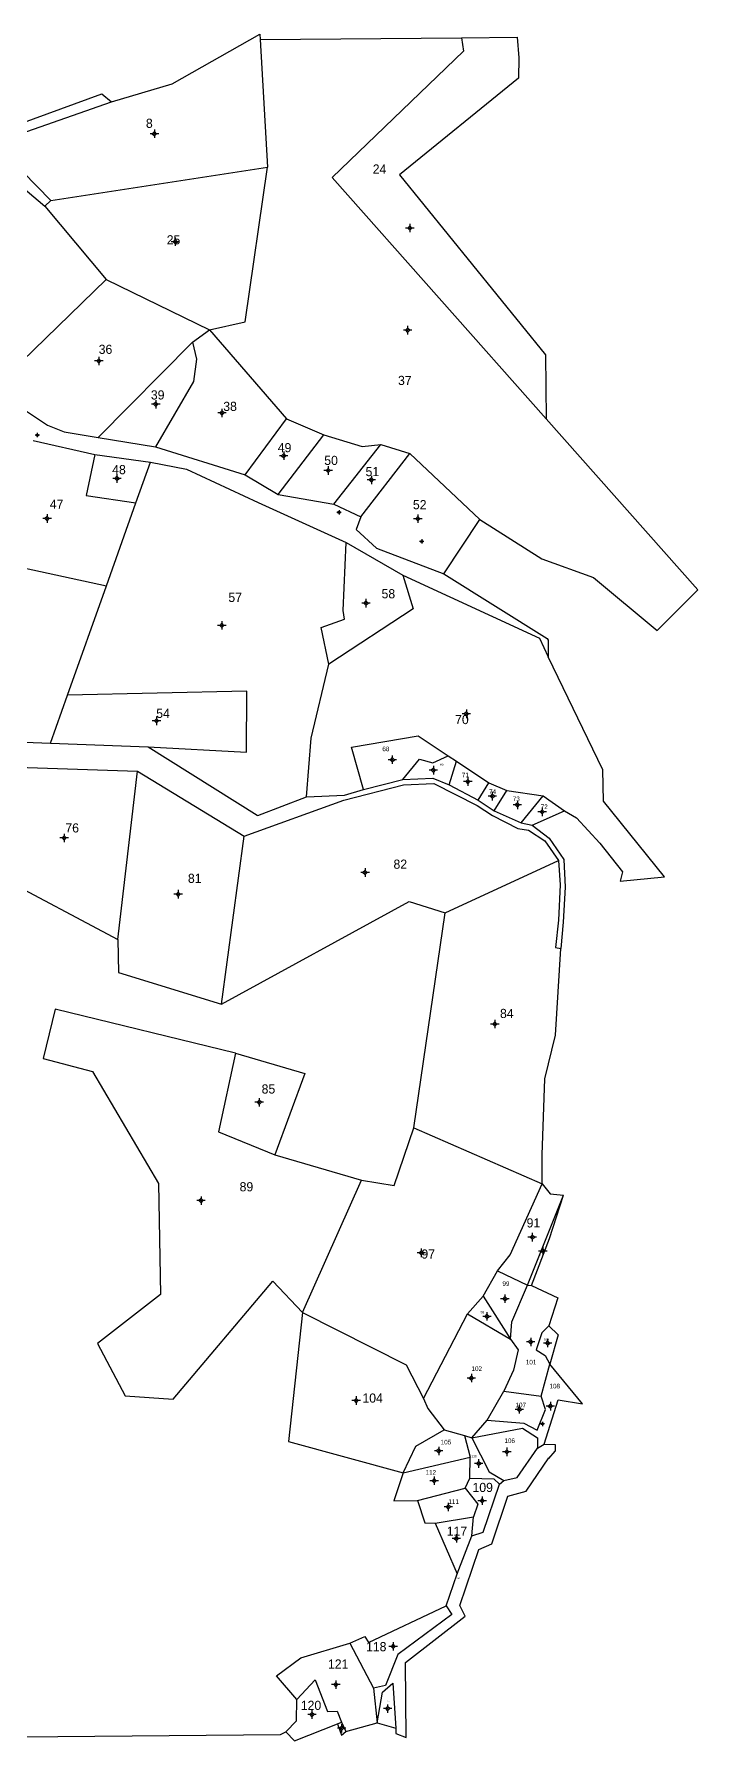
# Model space of a CAD drawing. Extents: x 552052 to 552609, y 1838481 to 1839024.
# Drawn here: x 552413 to 552609, y 1838506 to 1839009 of the extents above; entities that cross this region are included whole.
import ezdxf

# ---------------------------------------------------------------- set-up
doc = ezdxf.new("R2010")
doc.units = 0
for name, color, linetype in [('Level 10', 7, 'Continuous'), ('Level 11', 7, 'Continuous'), ('Level 15', 7, 'Continuous'), ('Level 16', 7, 'Continuous')]:
    doc.layers.add(name, color=color, linetype=linetype)

msp = doc.modelspace()

# ---------------------------------------------------------------- linework, layer by layer
at = {"layer": 'Level 10'}
for p, q in [((552480.1, 1839007.44), (552539.43, 1839007.96)), ((552480.1, 1839007.44), (552482.23, 1838969.83)), ((552404.91, 1838968.19), (552416.62, 1838958.26)), ((552418.38, 1838959.93), (552482.23, 1838969.83)), ((552416.62, 1838958.26), (552418.38, 1838959.93)), ((552416.62, 1838958.26), (552434.68, 1838936.67)), ((552401.34, 1838904.37), (552434.68, 1838936.67)), ((552434.68, 1838936.67), (552465.11, 1838921.87)), ((552432.33, 1838890.1), (552460.17, 1838918.23)), ((552460.17, 1838918.23), (552465.11, 1838921.87)), ((552465.11, 1838921.87), (552487.84, 1838895.54)), ((552475.66, 1838879.08), (552487.84, 1838895.54)), ((552487.84, 1838895.54), (552498.85, 1838890.88)), ((552413.1, 1838889.24), (552431.34, 1838885.05)), ((552432.33, 1838890.1), (552449.24, 1838887.37)), ((552449.24, 1838887.37), (552475.66, 1838879.08)), ((552485.43, 1838873.27), (552498.85, 1838890.88)), ((552501.78, 1838870.42), (552515.65, 1838887.98)), ((552515.65, 1838887.98), (552524.23, 1838885.32)), ((552431.34, 1838885.05), (552447.75, 1838882.76)), ((552443.45, 1838870.82), (552447.75, 1838882.76)), ((552509.77, 1838866.72), (552524.23, 1838885.32)), ((552524.23, 1838885.32), (552544.84, 1838865.87)), ((552475.66, 1838879.08), (552485.43, 1838873.27)), ((552485.43, 1838873.27), (552501.78, 1838870.42)), ((552434.73, 1838846.31), (552443.45, 1838870.82)), ((552501.78, 1838870.42), (552509.77, 1838866.72)), ((552534.25, 1838849.92), (552544.84, 1838865.87)), ((552385.82, 1838856.97), (552434.73, 1838846.31)), ((552505.48, 1838859.11), (552522.14, 1838849.45)), ((552423.25, 1838814.06), (552434.73, 1838846.31)), ((552418.23, 1838799.93), (552423.25, 1838814.06)), ((552418.23, 1838799.93), (552447.03, 1838798.85)), ((552402.46, 1838793.07), (552443.94, 1838791.73)), ((552438.1, 1838742.09), (552443.94, 1838791.73)), ((552443.94, 1838791.73), (552475.36, 1838772.57)), ((552535.49, 1838796.22), (552537.95, 1838794.67)), ((552535.82, 1838787.67), (552537.95, 1838794.67)), ((552537.95, 1838794.67), (552547.51, 1838788.29)), ((552510.52, 1838786.24), (552522.14, 1838789.22)), ((552535.82, 1838787.67), (552544.4, 1838783.16)), ((552544.4, 1838783.16), (552547.51, 1838788.29)), ((552547.51, 1838788.29), (552552.84, 1838786)), ((552544.4, 1838783.16), (552549.14, 1838779.96)), ((552549.14, 1838779.96), (552552.84, 1838786)), ((552552.84, 1838786), (552563.54, 1838784.41)), ((552557.04, 1838776.49), (552563.54, 1838784.41)), ((552563.54, 1838784.41), (552569.86, 1838780.03)), ((552549.14, 1838779.96), (552557.04, 1838776.49)), ((552557.04, 1838776.49), (552560.34, 1838775.8)), ((552560.34, 1838775.8), (552569.86, 1838780.03)), ((552468.71, 1838723.03), (552475.36, 1838772.57)), ((552397.95, 1838763.41), (552438.1, 1838742.09)), ((552534.68, 1838749.95), (552568.09, 1838765.36)), ((552525.41, 1838686.5), (552534.68, 1838749.95)), ((552525.41, 1838686.5), (552563.25, 1838670)), ((552484.43, 1838678.59), (552509.98, 1838671.08)), ((552492.58, 1838632.08), (552509.98, 1838671.08)), ((552558.97, 1838640.17), (552569.56, 1838666.71)), ((552545.82, 1838636.84), (552550.06, 1838644.4)), ((552550.06, 1838644.4), (552558.97, 1838640.17)), ((552541.19, 1838631.72), (552545.82, 1838636.84)), ((552545.82, 1838636.84), (552553.88, 1838624.19)), ((552558.97, 1838640.17), (552560.1, 1838640.08)), ((552528.22, 1838606.73), (552541.19, 1838631.72)), ((552541.19, 1838631.72), (552553.88, 1838624.19)), ((552562.98, 1838607.4), (552565.51, 1838616.87)), ((552547.05, 1838600.28), (552551.96, 1838608.86)), ((552551.96, 1838608.86), (552562.98, 1838607.4)), ((552542.52, 1838595.11), (552547.05, 1838600.28)), ((552534.37, 1838597.52), (552540.37, 1838595.77)), ((552540.37, 1838595.77), (552542.52, 1838595.11)), ((552540.37, 1838595.77), (552542.05, 1838589.46)), ((552561.83, 1838592.07), (552563.88, 1838593.24)), ((552522.27, 1838584.82), (552542.05, 1838589.46)), ((552541.92, 1838583.25), (552542.05, 1838589.46)), ((552526.52, 1838576.61), (552540.55, 1838580.3)), ((552540.55, 1838580.3), (552541.92, 1838583.25)), ((552550.7, 1838581.45), (552551.9, 1838582.55)), ((552531.7, 1838569.94), (552543.01, 1838571.83)), ((552531.7, 1838569.94), (552538.15, 1838554.99)), ((552542.47, 1838566.26), (552543.01, 1838571.83)), ((552538.15, 1838554.99), (552542.47, 1838566.26)), ((552534.9, 1838545.53), (552538.15, 1838554.99)), ((552506.5, 1838534.56), (552513.55, 1838521.33)), ((552513.55, 1838521.33), (552514.6, 1838511.04)), ((552502.89, 1838510.81), (552504.11, 1838511.3)), ((552504.11, 1838511.3), (552505.35, 1838508.55)), ((552505.35, 1838508.55), (552514.6, 1838511.04)), ((552514.6, 1838511.04), (552520.14, 1838509.46))]:
    msp.add_line(p, q, dxfattribs=at)
for points in [[(552436.25, 1838989.09), (552454.14, 1838994.4), (552480.01, 1839009.02), (552480.1, 1839007.44)], [(552539.43, 1839007.96), (552540.07, 1839004.02), (552501.35, 1838966.7), (552564.45, 1838895.57)], [(552539.43, 1839007.96), (552555.84, 1839008.11), (552556.39, 1839002.03), (552556.26, 1838996.06), (552521.15, 1838967.55), (552564.28, 1838914.44), (552564.45, 1838895.57)], [(552401.03, 1838979.64), (552433.35, 1838991.4), (552436.25, 1838989.09)], [(552418.38, 1838959.93), (552401.66, 1838976.96), (552436.25, 1838989.09)], [(552465.11, 1838921.87), (552475.62, 1838924.15), (552482.23, 1838969.83)], [(552460.17, 1838918.23), (552461.32, 1838913.14), (552460.44, 1838906.55), (552449.24, 1838887.37)], [(552401.34, 1838904.37), (552417.38, 1838893.68), (552422.3, 1838891.76), (552432.33, 1838890.1)], [(552544.84, 1838865.87), (552563.15, 1838854.26), (552578.43, 1838848.78), (552597.12, 1838833.17), (552609.17, 1838845.15), (552564.45, 1838895.57)], [(552498.85, 1838890.88), (552510.12, 1838887.41), (552515.65, 1838887.98)], [(552431.34, 1838885.05), (552428.73, 1838872.97), (552443.45, 1838870.82)], [(552447.75, 1838882.76), (552458.35, 1838880.71), (552479.49, 1838870.9), (552505.48, 1838859.11)], [(552509.77, 1838866.72), (552508.44, 1838862.95), (552514.4, 1838857.49), (552534.25, 1838849.92)], [(552500.36, 1838823.28), (552498.08, 1838834.08), (552504.94, 1838836.55), (552504.58, 1838839.11), (552505.48, 1838859.11)], [(552522.14, 1838849.45), (552525.25, 1838839.53), (552500.36, 1838823.28)], [(552522.14, 1838849.45), (552562.42, 1838830.87), (552565.06, 1838825.4)], [(552534.25, 1838849.92), (552564.76, 1838830.86), (552565.02, 1838830.34), (552565.06, 1838825.4)], [(552493.78, 1838784.14), (552495.12, 1838801.41), (552500.36, 1838823.28)], [(552569.86, 1838780.03), (552573.38, 1838777.98), (552580.3, 1838770.43), (552586.92, 1838761.99), (552586.27, 1838759.28), (552599.34, 1838760.56), (552581.31, 1838782.87), (552581.13, 1838792.09), (552565.06, 1838825.4)], [(552447.03, 1838798.85), (552476.02, 1838797.28), (552476.16, 1838815.27), (552423.25, 1838814.06)], [(552510.52, 1838786.24), (552506.98, 1838798.75), (552526.7, 1838802.14), (552535.49, 1838796.22)], [(552324.56, 1838781.57), (552381.9, 1838798.29), (552402.79, 1838800.52), (552418.23, 1838799.93)], [(552447.03, 1838798.85), (552479.2, 1838778.75), (552479.42, 1838778.61), (552493.78, 1838784.14)], [(552522.14, 1838789.22), (552527.11, 1838795.24), (552531.01, 1838794.18), (552535.49, 1838796.22)], [(552475.36, 1838772.57), (552504.76, 1838783.16), (552522.31, 1838787.62), (552531.27, 1838788.04), (552544.04, 1838781.53), (552548.61, 1838778.58), (552556.12, 1838774.82), (552559.26, 1838774.31), (552564.05, 1838771.19), (552568.09, 1838765.36)], [(552493.78, 1838784.14), (552504.96, 1838784.6), (552510.52, 1838786.24)], [(552522.14, 1838789.22), (552531.03, 1838789.58), (552535.82, 1838787.67)], [(552560.34, 1838775.8), (552565.36, 1838771.9), (552569.6, 1838765.62), (552570.01, 1838757.47), (552569.41, 1838747.15), (552568.78, 1838739.42)], [(552568.09, 1838765.36), (552568.59, 1838758.18), (552568.02, 1838747.74), (552567.2, 1838739.66), (552568.78, 1838739.42)], [(552468.71, 1838723.03), (552523.98, 1838753.23), (552534.68, 1838749.95)], [(552438.1, 1838742.09), (552438.33, 1838732.33), (552468.71, 1838723.03)], [(552563.25, 1838670), (552563.22, 1838678.61), (552564, 1838701.01), (552567.15, 1838713.82), (552568.78, 1838739.42)], [(552472.83, 1838708.58), (552419.59, 1838721.52), (552416.1, 1838706.94), (552430.61, 1838703.16), (552450.06, 1838670.07), (552450.73, 1838637.33), (552432.13, 1838622.94), (552440.29, 1838607.49), (552454.46, 1838606.54), (552483.83, 1838641.35), (552492.58, 1838632.08)], [(552472.83, 1838708.58), (552467.8, 1838685.34), (552484.43, 1838678.59)], [(552472.83, 1838708.58), (552493.27, 1838702.53), (552484.43, 1838678.59)], [(552509.98, 1838671.08), (552519.57, 1838669.55), (552525.41, 1838686.5)], [(552550.06, 1838644.4), (552553.79, 1838649.1), (552563.25, 1838670)], [(552560.1, 1838640.08), (552565.41, 1838653.86), (552569.56, 1838666.71)], [(552563.25, 1838670), (552565.59, 1838667.06), (552569.56, 1838666.71)], [(552553.88, 1838624.19), (552554.31, 1838629.29), (552558.97, 1838640.17)], [(552560.1, 1838640.08), (552567.83, 1838636.43), (552565.19, 1838628.15)], [(552492.58, 1838632.08), (552488.46, 1838594.01), (552522.27, 1838584.82)], [(552492.58, 1838632.08), (552523.18, 1838616.6), (552528.22, 1838606.73)], [(552565.19, 1838628.15), (552563.12, 1838626.11), (552561.48, 1838621.04), (552564.15, 1838619.39), (552565.51, 1838616.87)], [(552565.19, 1838628.15), (552568.01, 1838625.49), (552565.51, 1838616.87)], [(552553.88, 1838624.19), (552556.15, 1838621.06), (552554.82, 1838615.08), (552551.96, 1838608.86)], [(552563.88, 1838593.24), (552567.98, 1838606.33), (552575.11, 1838605.13), (552565.51, 1838616.87)], [(552528.22, 1838606.73), (552529.54, 1838603.8), (552534.37, 1838597.52)], [(552547.05, 1838600.28), (552557.82, 1838599.48), (552561.82, 1838597.34), (552564.25, 1838603.42), (552562.98, 1838607.4)], [(552522.27, 1838584.82), (552526, 1838592.65), (552534.37, 1838597.52)], [(552542.52, 1838595.11), (552557.44, 1838598), (552561.92, 1838595.15), (552561.83, 1838592.07)], [(552542.52, 1838595.11), (552547.64, 1838585.1), (552551.9, 1838582.55)], [(552551.9, 1838582.55), (552555.83, 1838583.4), (552561.83, 1838592.07)], [(552563.88, 1838593.24), (552567.09, 1838593.11), (552567.11, 1838591.15)], [(552522.27, 1838584.82), (552519.55, 1838576.56), (552526.52, 1838576.61)], [(552540.55, 1838580.3), (552544.23, 1838575.57), (552543.01, 1838571.83)], [(552541.92, 1838583.25), (552549.04, 1838583.01), (552550.7, 1838581.45)], [(552542.47, 1838566.26), (552545.81, 1838567.31), (552550.7, 1838581.45)], [(552526.52, 1838576.61), (552528.66, 1838570.05), (552531.7, 1838569.94)], [(552244.78, 1838549.36), (552277.94, 1838505.8), (552486.06, 1838507.61), (552487.64, 1838508.4)], [(552506.5, 1838534.56), (552510.99, 1838536.56), (552511.99, 1838534.79), (552534.9, 1838545.53)], [(552534.9, 1838545.53), (552536.58, 1838543.05), (552520.69, 1838531.27), (552517.06, 1838522.12), (552513.55, 1838521.33)], [(552490.9, 1838517.95), (552484.88, 1838524.89), (552492.11, 1838530.25), (552506.5, 1838534.56)], [(552490.9, 1838517.95), (552496.28, 1838523.75), (552499.92, 1838514.4), (552502.77, 1838514.53), (552504.11, 1838511.3)], [(552514.6, 1838511.04), (552516.21, 1838520.13), (552519.19, 1838522.74), (552520.14, 1838509.46)], [(552487.64, 1838508.4), (552490.82, 1838511.62), (552490.9, 1838517.95)], [(552487.64, 1838508.4), (552490.21, 1838505.76), (552502.89, 1838510.81)], [(552502.89, 1838510.81), (552504.08, 1838507.45), (552505.35, 1838508.55)], [(552520.14, 1838509.46), (552520.13, 1838507.91), (552523.1, 1838506.78)]]:
    msp.add_lwpolyline(points, dxfattribs=at)
at = {"layer": 'Level 11'}
for p, q in [((552448.27, 1838979.67), (552447.65, 1838979.67)), ((552448.9, 1838980.29), (552448.27, 1838979.67)), ((552448.27, 1838979.67), (552448.9, 1838979.04)), ((552448.9, 1838980.92), (552448.9, 1838980.29)), ((552449.52, 1838979.67), (552448.9, 1838980.29)), ((552448.9, 1838979.04), (552449.52, 1838979.67)), ((552448.9, 1838979.04), (552448.9, 1838978.42)), ((552450.15, 1838979.67), (552449.52, 1838979.67)), ((552524.22, 1838952.47), (552523.6, 1838951.84)), ((552524.22, 1838953.09), (552524.22, 1838952.47)), ((552524.85, 1838951.84), (552524.22, 1838952.47)), ((552454.43, 1838947.81), (552453.81, 1838947.81)), ((552455.06, 1838948.44), (552454.43, 1838947.81)), ((552454.43, 1838947.81), (552455.06, 1838947.19)), ((552455.06, 1838949.06), (552455.06, 1838948.44)), ((552455.68, 1838947.81), (552455.06, 1838948.44)), ((552455.06, 1838947.19), (552455.68, 1838947.81)), ((552456.31, 1838947.81), (552455.68, 1838947.81)), ((552523.6, 1838951.84), (552522.97, 1838951.84)), ((552523.6, 1838951.84), (552524.22, 1838951.22)), ((552524.22, 1838951.22), (552524.85, 1838951.84)), ((552524.22, 1838951.22), (552524.22, 1838950.59)), ((552525.47, 1838951.84), (552524.85, 1838951.84)), ((552455.06, 1838947.19), (552455.06, 1838946.56)), ((552523.56, 1838922.34), (552522.94, 1838921.71)), ((552523.56, 1838922.96), (552523.56, 1838922.34)), ((552524.19, 1838921.71), (552523.56, 1838922.34)), ((552522.94, 1838921.71), (552522.31, 1838921.71)), ((552522.94, 1838921.71), (552523.56, 1838921.09)), ((552523.56, 1838921.09), (552524.19, 1838921.71)), ((552523.56, 1838921.09), (552523.56, 1838920.46)), ((552524.81, 1838921.71), (552524.19, 1838921.71)), ((552431.87, 1838912.65), (552431.24, 1838912.65)), ((552432.49, 1838913.27), (552431.87, 1838912.65)), ((552431.87, 1838912.65), (552432.49, 1838912.02)), ((552432.49, 1838913.9), (552432.49, 1838913.27)), ((552433.12, 1838912.65), (552432.49, 1838913.27)), ((552432.49, 1838912.02), (552433.12, 1838912.65)), ((552433.74, 1838912.65), (552433.12, 1838912.65)), ((552432.49, 1838912.02), (552432.49, 1838911.4)), ((552448.67, 1838899.87), (552448.05, 1838899.87)), ((552449.3, 1838900.5), (552448.67, 1838899.87)), ((552448.67, 1838899.87), (552449.3, 1838899.25)), ((552449.3, 1838901.12), (552449.3, 1838900.5)), ((552449.92, 1838899.87), (552449.3, 1838900.5)), ((552449.3, 1838899.25), (552449.92, 1838899.87)), ((552449.3, 1838899.25), (552449.3, 1838898.62)), ((552450.55, 1838899.87), (552449.92, 1838899.87)), ((552468.18, 1838897.33), (552467.55, 1838897.33)), ((552468.8, 1838897.96), (552468.18, 1838897.33)), ((552468.18, 1838897.33), (552468.8, 1838896.71)), ((552468.8, 1838898.58), (552468.8, 1838897.96)), ((552469.43, 1838897.33), (552468.8, 1838897.96)), ((552468.8, 1838896.71), (552469.43, 1838897.33)), ((552470.05, 1838897.33), (552469.43, 1838897.33)), ((552468.8, 1838896.71), (552468.8, 1838896.08)), ((552486.41, 1838884.7), (552485.79, 1838884.7)), ((552487.04, 1838885.32), (552486.41, 1838884.7)), ((552486.41, 1838884.7), (552487.04, 1838884.07)), ((552487.04, 1838885.95), (552487.04, 1838885.32)), ((552487.66, 1838884.7), (552487.04, 1838885.32)), ((552487.04, 1838884.07), (552487.66, 1838884.7)), ((552487.04, 1838884.07), (552487.04, 1838883.45)), ((552488.29, 1838884.7), (552487.66, 1838884.7)), ((552437.23, 1838878.01), (552436.61, 1838878.01)), ((552437.86, 1838878.63), (552437.23, 1838878.01)), ((552437.23, 1838878.01), (552437.86, 1838877.38)), ((552437.86, 1838879.26), (552437.86, 1838878.63)), ((552438.48, 1838878.01), (552437.86, 1838878.63)), ((552437.86, 1838877.38), (552438.48, 1838878.01)), ((552437.86, 1838877.38), (552437.86, 1838876.76)), ((552439.11, 1838878.01), (552438.48, 1838878.01)), ((552499.52, 1838880.35), (552498.9, 1838880.35)), ((552500.15, 1838880.97), (552499.52, 1838880.35)), ((552499.52, 1838880.35), (552500.15, 1838879.72)), ((552500.15, 1838881.6), (552500.15, 1838880.97)), ((552500.77, 1838880.35), (552500.15, 1838880.97)), ((552500.15, 1838879.72), (552500.77, 1838880.35)), ((552500.15, 1838879.72), (552500.15, 1838879.1)), ((552501.4, 1838880.35), (552500.77, 1838880.35)), ((552512.25, 1838877.56), (552511.62, 1838877.56)), ((552512.87, 1838878.19), (552512.25, 1838877.56)), ((552512.25, 1838877.56), (552512.87, 1838876.94)), ((552512.87, 1838878.81), (552512.87, 1838878.19)), ((552513.5, 1838877.56), (552512.87, 1838878.19)), ((552512.87, 1838876.94), (552513.5, 1838877.56)), ((552512.87, 1838876.94), (552512.87, 1838876.31)), ((552514.12, 1838877.56), (552513.5, 1838877.56)), ((552417.25, 1838866.8), (552416.62, 1838866.18)), ((552417.25, 1838867.43), (552417.25, 1838866.8)), ((552417.87, 1838866.18), (552417.25, 1838866.8)), ((552526.59, 1838866.76), (552525.96, 1838866.13)), ((552526.59, 1838867.38), (552526.59, 1838866.76)), ((552527.21, 1838866.13), (552526.59, 1838866.76)), ((552416.62, 1838866.18), (552416, 1838866.18)), ((552416.62, 1838866.18), (552417.25, 1838865.55)), ((552417.25, 1838865.55), (552417.87, 1838866.18)), ((552417.25, 1838865.55), (552417.25, 1838864.93)), ((552418.5, 1838866.18), (552417.87, 1838866.18)), ((552525.96, 1838866.13), (552525.34, 1838866.13)), ((552525.96, 1838866.13), (552526.59, 1838865.51)), ((552526.59, 1838865.51), (552527.21, 1838866.13)), ((552526.59, 1838865.51), (552526.59, 1838864.88)), ((552527.84, 1838866.13), (552527.21, 1838866.13)), ((552511.27, 1838841.88), (552510.64, 1838841.25)), ((552511.27, 1838842.5), (552511.27, 1838841.88)), ((552511.89, 1838841.25), (552511.27, 1838841.88)), ((552510.64, 1838841.25), (552510.02, 1838841.25)), ((552510.64, 1838841.25), (552511.27, 1838840.63)), ((552511.27, 1838840.63), (552511.89, 1838841.25)), ((552511.27, 1838840.63), (552511.27, 1838840)), ((552512.52, 1838841.25), (552511.89, 1838841.25)), ((552468.16, 1838834.68), (552467.53, 1838834.68)), ((552468.78, 1838835.31), (552468.16, 1838834.68)), ((552468.16, 1838834.68), (552468.78, 1838834.06)), ((552468.78, 1838835.93), (552468.78, 1838835.31)), ((552469.41, 1838834.68), (552468.78, 1838835.31)), ((552468.78, 1838834.06), (552469.41, 1838834.68)), ((552468.78, 1838834.06), (552468.78, 1838833.43)), ((552470.03, 1838834.68), (552469.41, 1838834.68)), ((552448.88, 1838806.55), (552448.25, 1838806.55)), ((552449.5, 1838807.17), (552448.88, 1838806.55)), ((552448.88, 1838806.55), (552449.5, 1838805.92)), ((552449.5, 1838807.8), (552449.5, 1838807.17)), ((552450.13, 1838806.55), (552449.5, 1838807.17)), ((552449.5, 1838805.92), (552450.13, 1838806.55)), ((552450.75, 1838806.55), (552450.13, 1838806.55)), ((552540.28, 1838808.58), (552539.65, 1838808.58)), ((552540.9, 1838809.2), (552540.28, 1838808.58)), ((552540.28, 1838808.58), (552540.9, 1838807.95)), ((552540.9, 1838809.83), (552540.9, 1838809.2)), ((552541.53, 1838808.58), (552540.9, 1838809.2)), ((552540.9, 1838807.95), (552541.53, 1838808.58)), ((552540.9, 1838807.95), (552540.9, 1838807.33)), ((552542.15, 1838808.58), (552541.53, 1838808.58)), ((552449.5, 1838805.92), (552449.5, 1838805.3)), ((552519.04, 1838796.32), (552519.04, 1838795.7)), ((552518.41, 1838795.07), (552517.79, 1838795.07)), ((552519.04, 1838795.7), (552518.41, 1838795.07)), ((552518.41, 1838795.07), (552519.04, 1838794.45)), ((552519.66, 1838795.07), (552519.04, 1838795.7)), ((552519.04, 1838794.45), (552519.66, 1838795.07)), ((552519.04, 1838794.45), (552519.04, 1838793.82)), ((552520.29, 1838795.07), (552519.66, 1838795.07)), ((552530.54, 1838791.97), (552529.92, 1838791.97)), ((552531.17, 1838792.59), (552530.54, 1838791.97)), ((552530.54, 1838791.97), (552531.17, 1838791.34)), ((552531.17, 1838793.22), (552531.17, 1838792.59)), ((552531.79, 1838791.97), (552531.17, 1838792.59)), ((552531.17, 1838791.34), (552531.79, 1838791.97)), ((552531.17, 1838791.34), (552531.17, 1838790.72)), ((552532.42, 1838791.97), (552531.79, 1838791.97)), ((552540.7, 1838788.6), (552540.08, 1838788.6)), ((552541.33, 1838789.23), (552540.7, 1838788.6)), ((552540.7, 1838788.6), (552541.33, 1838787.98)), ((552541.33, 1838789.85), (552541.33, 1838789.23)), ((552541.95, 1838788.6), (552541.33, 1838789.23)), ((552541.33, 1838787.98), (552541.95, 1838788.6)), ((552541.33, 1838787.98), (552541.33, 1838787.35)), ((552542.58, 1838788.6), (552541.95, 1838788.6)), ((552547.92, 1838784.32), (552547.29, 1838784.32)), ((552548.54, 1838784.94), (552547.92, 1838784.32)), ((552547.92, 1838784.32), (552548.54, 1838783.69)), ((552548.54, 1838785.57), (552548.54, 1838784.94)), ((552549.17, 1838784.32), (552548.54, 1838784.94)), ((552548.54, 1838783.69), (552549.17, 1838784.32)), ((552548.54, 1838783.69), (552548.54, 1838783.07)), ((552549.79, 1838784.32), (552549.17, 1838784.32)), ((552555.31, 1838781.72), (552554.69, 1838781.72)), ((552555.94, 1838782.35), (552555.31, 1838781.72)), ((552555.31, 1838781.72), (552555.94, 1838781.1)), ((552555.94, 1838782.97), (552555.94, 1838782.35)), ((552556.56, 1838781.72), (552555.94, 1838782.35)), ((552555.94, 1838781.1), (552556.56, 1838781.72)), ((552557.19, 1838781.72), (552556.56, 1838781.72)), ((552555.94, 1838781.1), (552555.94, 1838780.47)), ((552562.63, 1838779.72), (552562.01, 1838779.72)), ((552563.26, 1838780.34), (552562.63, 1838779.72)), ((552562.63, 1838779.72), (552563.26, 1838779.09)), ((552563.26, 1838780.97), (552563.26, 1838780.34)), ((552563.88, 1838779.72), (552563.26, 1838780.34)), ((552563.26, 1838779.09), (552563.88, 1838779.72)), ((552563.26, 1838779.09), (552563.26, 1838778.47)), ((552564.51, 1838779.72), (552563.88, 1838779.72)), ((552421.66, 1838772.01), (552421.03, 1838772.01)), ((552422.28, 1838772.63), (552421.66, 1838772.01)), ((552421.66, 1838772.01), (552422.28, 1838771.38)), ((552422.28, 1838773.26), (552422.28, 1838772.63)), ((552422.91, 1838772.01), (552422.28, 1838772.63)), ((552422.28, 1838771.38), (552422.91, 1838772.01)), ((552422.28, 1838771.38), (552422.28, 1838770.76)), ((552423.53, 1838772.01), (552422.91, 1838772.01)), ((552510.41, 1838761.82), (552509.78, 1838761.82)), ((552511.03, 1838762.45), (552510.41, 1838761.82)), ((552510.41, 1838761.82), (552511.03, 1838761.2)), ((552511.03, 1838763.07), (552511.03, 1838762.45)), ((552511.66, 1838761.82), (552511.03, 1838762.45)), ((552511.03, 1838761.2), (552511.66, 1838761.82)), ((552511.03, 1838761.2), (552511.03, 1838760.57)), ((552512.28, 1838761.82), (552511.66, 1838761.82)), ((552455.89, 1838756.03), (552455.27, 1838755.41)), ((552455.89, 1838756.66), (552455.89, 1838756.03)), ((552456.52, 1838755.41), (552455.89, 1838756.03)), ((552455.27, 1838755.41), (552454.64, 1838755.41)), ((552455.27, 1838755.41), (552455.89, 1838754.78)), ((552455.89, 1838754.78), (552456.52, 1838755.41)), ((552455.89, 1838754.78), (552455.89, 1838754.16)), ((552457.14, 1838755.41), (552456.52, 1838755.41)), ((552548.66, 1838717.12), (552548.03, 1838717.12)), ((552549.28, 1838717.74), (552548.66, 1838717.12)), ((552548.66, 1838717.12), (552549.28, 1838716.49)), ((552549.28, 1838718.37), (552549.28, 1838717.74)), ((552549.91, 1838717.12), (552549.28, 1838717.74)), ((552549.28, 1838716.49), (552549.91, 1838717.12)), ((552549.28, 1838716.49), (552549.28, 1838715.87)), ((552550.53, 1838717.12), (552549.91, 1838717.12)), ((552479.18, 1838694.07), (552478.55, 1838694.07)), ((552479.8, 1838694.69), (552479.18, 1838694.07)), ((552479.18, 1838694.07), (552479.8, 1838693.44)), ((552479.8, 1838695.32), (552479.8, 1838694.69)), ((552480.43, 1838694.07), (552479.8, 1838694.69)), ((552479.8, 1838693.44), (552480.43, 1838694.07)), ((552479.8, 1838693.44), (552479.8, 1838692.82)), ((552481.05, 1838694.07), (552480.43, 1838694.07)), ((552462.66, 1838665.67), (552462.04, 1838665.05)), ((552462.66, 1838666.3), (552462.66, 1838665.67)), ((552463.29, 1838665.05), (552462.66, 1838665.67)), ((552462.04, 1838665.05), (552461.41, 1838665.05)), ((552462.04, 1838665.05), (552462.66, 1838664.42)), ((552462.66, 1838664.42), (552463.29, 1838665.05)), ((552462.66, 1838664.42), (552462.66, 1838663.8)), ((552463.91, 1838665.05), (552463.29, 1838665.05)), ((552560.32, 1838655.55), (552560.32, 1838654.92)), ((552527.61, 1838650.91), (552527.61, 1838650.28)), ((552559.69, 1838654.3), (552559.07, 1838654.3)), ((552560.32, 1838654.92), (552559.69, 1838654.3)), ((552559.69, 1838654.3), (552560.32, 1838653.67)), ((552560.94, 1838654.3), (552560.32, 1838654.92)), ((552560.32, 1838653.67), (552560.94, 1838654.3)), ((552560.32, 1838653.67), (552560.32, 1838653.05)), ((552561.57, 1838654.3), (552560.94, 1838654.3)), ((552563.44, 1838650.81), (552562.82, 1838650.19)), ((552563.44, 1838651.44), (552563.44, 1838650.81)), ((552564.07, 1838650.19), (552563.44, 1838650.81)), ((552526.98, 1838649.66), (552526.36, 1838649.66)), ((552527.61, 1838650.28), (552526.98, 1838649.66)), ((552526.98, 1838649.66), (552527.61, 1838649.03)), ((552528.23, 1838649.66), (552527.61, 1838650.28)), ((552527.61, 1838649.03), (552528.23, 1838649.66)), ((552527.61, 1838649.03), (552527.61, 1838648.41)), ((552528.86, 1838649.66), (552528.23, 1838649.66)), ((552562.82, 1838650.19), (552562.19, 1838650.19)), ((552562.82, 1838650.19), (552563.44, 1838649.56)), ((552563.44, 1838649.56), (552564.07, 1838650.19)), ((552563.44, 1838649.56), (552563.44, 1838648.94)), ((552564.69, 1838650.19), (552564.07, 1838650.19)), ((552551.64, 1838636.13), (552551.01, 1838636.13)), ((552552.26, 1838636.76), (552551.64, 1838636.13)), ((552551.64, 1838636.13), (552552.26, 1838635.51)), ((552552.26, 1838637.38), (552552.26, 1838636.76)), ((552552.89, 1838636.13), (552552.26, 1838636.76)), ((552552.26, 1838635.51), (552552.89, 1838636.13)), ((552552.26, 1838635.51), (552552.26, 1838634.88)), ((552553.51, 1838636.13), (552552.89, 1838636.13)), ((552546.34, 1838630.92), (552545.71, 1838630.92)), ((552546.96, 1838631.54), (552546.34, 1838630.92)), ((552546.34, 1838630.92), (552546.96, 1838630.29)), ((552546.96, 1838632.17), (552546.96, 1838631.54)), ((552547.59, 1838630.92), (552546.96, 1838631.54)), ((552546.96, 1838630.29), (552547.59, 1838630.92)), ((552546.96, 1838630.29), (552546.96, 1838629.67)), ((552548.21, 1838630.92), (552547.59, 1838630.92)), ((552559.24, 1838623.4), (552558.62, 1838623.4)), ((552559.87, 1838624.02), (552559.24, 1838623.4)), ((552559.24, 1838623.4), (552559.87, 1838622.77)), ((552559.87, 1838624.65), (552559.87, 1838624.02)), ((552560.49, 1838623.4), (552559.87, 1838624.02)), ((552559.87, 1838622.77), (552560.49, 1838623.4)), ((552559.87, 1838622.77), (552559.87, 1838622.15)), ((552561.12, 1838623.4), (552560.49, 1838623.4)), ((552564.25, 1838623.06), (552563.62, 1838623.06)), ((552564.87, 1838623.69), (552564.25, 1838623.06)), ((552564.25, 1838623.06), (552564.87, 1838622.44)), ((552564.87, 1838624.31), (552564.87, 1838623.69)), ((552565.5, 1838623.06), (552564.87, 1838623.69)), ((552564.87, 1838622.44), (552565.5, 1838623.06)), ((552564.87, 1838622.44), (552564.87, 1838621.81)), ((552566.12, 1838623.06), (552565.5, 1838623.06)), ((552541.74, 1838612.74), (552541.11, 1838612.74)), ((552542.36, 1838613.37), (552541.74, 1838612.74)), ((552541.74, 1838612.74), (552542.36, 1838612.12)), ((552542.36, 1838613.99), (552542.36, 1838613.37)), ((552542.99, 1838612.74), (552542.36, 1838613.37)), ((552542.36, 1838612.12), (552542.99, 1838612.74)), ((552542.36, 1838612.12), (552542.36, 1838611.49)), ((552543.61, 1838612.74), (552542.99, 1838612.74)), ((552507.78, 1838606.11), (552507.16, 1838606.11)), ((552508.41, 1838606.73), (552507.78, 1838606.11)), ((552507.78, 1838606.11), (552508.41, 1838605.48)), ((552508.41, 1838607.36), (552508.41, 1838606.73)), ((552509.03, 1838606.11), (552508.41, 1838606.73)), ((552508.41, 1838605.48), (552509.03, 1838606.11)), ((552508.41, 1838605.48), (552508.41, 1838604.86)), ((552509.66, 1838606.11), (552509.03, 1838606.11)), ((552565.66, 1838605.1), (552565.03, 1838604.47)), ((552565.66, 1838605.72), (552565.66, 1838605.1)), ((552566.28, 1838604.47), (552565.66, 1838605.1)), ((552555.86, 1838603.51), (552555.24, 1838603.51)), ((552556.49, 1838604.13), (552555.86, 1838603.51)), ((552555.86, 1838603.51), (552556.49, 1838602.88)), ((552556.49, 1838604.76), (552556.49, 1838604.13)), ((552557.11, 1838603.51), (552556.49, 1838604.13)), ((552556.49, 1838602.88), (552557.11, 1838603.51)), ((552556.49, 1838602.88), (552556.49, 1838602.26)), ((552557.74, 1838603.51), (552557.11, 1838603.51)), ((552565.03, 1838604.47), (552564.41, 1838604.47)), ((552565.03, 1838604.47), (552565.66, 1838603.85)), ((552565.66, 1838603.85), (552566.28, 1838604.47)), ((552565.66, 1838603.85), (552565.66, 1838603.22)), ((552566.91, 1838604.47), (552566.28, 1838604.47)), ((552532.12, 1838591.24), (552531.49, 1838591.24)), ((552532.74, 1838591.87), (552532.12, 1838591.24)), ((552532.12, 1838591.24), (552532.74, 1838590.62)), ((552532.74, 1838592.49), (552532.74, 1838591.87)), ((552533.37, 1838591.24), (552532.74, 1838591.87)), ((552532.74, 1838590.62), (552533.37, 1838591.24)), ((552532.74, 1838590.62), (552532.74, 1838589.99)), ((552533.99, 1838591.24), (552533.37, 1838591.24)), ((552552.21, 1838590.97), (552551.59, 1838590.97)), ((552552.84, 1838591.6), (552552.21, 1838590.97)), ((552552.21, 1838590.97), (552552.84, 1838590.35)), ((552552.84, 1838592.22), (552552.84, 1838591.6)), ((552553.46, 1838590.97), (552552.84, 1838591.6)), ((552552.84, 1838590.35), (552553.46, 1838590.97)), ((552552.84, 1838590.35), (552552.84, 1838589.72)), ((552554.09, 1838590.97), (552553.46, 1838590.97)), ((552543.89, 1838587.55), (552543.27, 1838587.55)), ((552544.52, 1838588.17), (552543.89, 1838587.55)), ((552543.89, 1838587.55), (552544.52, 1838586.92)), ((552544.52, 1838588.8), (552544.52, 1838588.17)), ((552545.14, 1838587.55), (552544.52, 1838588.17)), ((552544.52, 1838586.92), (552545.14, 1838587.55)), ((552544.52, 1838586.92), (552544.52, 1838586.3)), ((552545.77, 1838587.55), (552545.14, 1838587.55)), ((552530.76, 1838582.48), (552530.14, 1838582.48)), ((552531.39, 1838583.1), (552530.76, 1838582.48)), ((552530.76, 1838582.48), (552531.39, 1838581.85)), ((552531.39, 1838583.73), (552531.39, 1838583.1)), ((552532.01, 1838582.48), (552531.39, 1838583.1)), ((552531.39, 1838581.85), (552532.01, 1838582.48)), ((552531.39, 1838581.85), (552531.39, 1838581.23)), ((552532.64, 1838582.48), (552532.01, 1838582.48)), ((552535.55, 1838575.36), (552534.93, 1838574.74)), ((552535.55, 1838575.99), (552535.55, 1838575.36)), ((552536.18, 1838574.74), (552535.55, 1838575.36)), ((552544.92, 1838576.58), (552544.29, 1838576.58)), ((552545.54, 1838577.21), (552544.92, 1838576.58)), ((552544.92, 1838576.58), (552545.54, 1838575.96)), ((552545.54, 1838577.83), (552545.54, 1838577.21)), ((552546.17, 1838576.58), (552545.54, 1838577.21)), ((552545.54, 1838575.96), (552546.17, 1838576.58)), ((552545.54, 1838575.96), (552545.54, 1838575.33)), ((552546.79, 1838576.58), (552546.17, 1838576.58)), ((552534.93, 1838574.74), (552534.3, 1838574.74)), ((552534.93, 1838574.74), (552535.55, 1838574.11)), ((552535.55, 1838574.11), (552536.18, 1838574.74)), ((552535.55, 1838574.11), (552535.55, 1838573.49)), ((552536.8, 1838574.74), (552536.18, 1838574.74)), ((552537.32, 1838565.48), (552536.69, 1838565.48)), ((552537.94, 1838566.1), (552537.32, 1838565.48)), ((552537.32, 1838565.48), (552537.94, 1838564.85)), ((552537.94, 1838566.73), (552537.94, 1838566.1)), ((552538.57, 1838565.48), (552537.94, 1838566.1)), ((552537.94, 1838564.85), (552538.57, 1838565.48)), ((552537.94, 1838564.85), (552537.94, 1838564.23)), ((552539.19, 1838565.48), (552538.57, 1838565.48)), ((552519.31, 1838534.88), (552519.31, 1838534.26)), ((552518.69, 1838533.63), (552518.06, 1838533.63)), ((552519.31, 1838534.26), (552518.69, 1838533.63)), ((552518.69, 1838533.63), (552519.31, 1838533.01)), ((552519.94, 1838533.63), (552519.31, 1838534.26)), ((552519.31, 1838533.01), (552519.94, 1838533.63)), ((552519.31, 1838533.01), (552519.31, 1838532.38)), ((552520.56, 1838533.63), (552519.94, 1838533.63)), ((552501.77, 1838522.34), (552501.14, 1838522.34)), ((552502.39, 1838522.96), (552501.77, 1838522.34)), ((552501.77, 1838522.34), (552502.39, 1838521.71)), ((552502.39, 1838523.59), (552502.39, 1838522.96)), ((552503.02, 1838522.34), (552502.39, 1838522.96)), ((552502.39, 1838521.71), (552503.02, 1838522.34)), ((552502.39, 1838521.71), (552502.39, 1838521.09)), ((552503.64, 1838522.34), (552503.02, 1838522.34)), ((552495.36, 1838514.77), (552495.36, 1838514.14)), ((552517.04, 1838515.27), (552516.41, 1838515.27)), ((552517.66, 1838515.9), (552517.04, 1838515.27)), ((552517.04, 1838515.27), (552517.66, 1838514.65)), ((552517.66, 1838516.52), (552517.66, 1838515.9)), ((552518.29, 1838515.27), (552517.66, 1838515.9)), ((552517.66, 1838514.65), (552518.29, 1838515.27)), ((552517.66, 1838514.65), (552517.66, 1838514.02)), ((552518.91, 1838515.27), (552518.29, 1838515.27)), ((552494.73, 1838513.52), (552494.11, 1838513.52)), ((552495.36, 1838514.14), (552494.73, 1838513.52)), ((552494.73, 1838513.52), (552495.36, 1838512.89)), ((552495.98, 1838513.52), (552495.36, 1838514.14)), ((552495.36, 1838512.89), (552495.98, 1838513.52)), ((552495.36, 1838512.89), (552495.36, 1838512.27)), ((552496.61, 1838513.52), (552495.98, 1838513.52)), ((552503.49, 1838509.47), (552502.86, 1838509.47)), ((552504.11, 1838510.09), (552503.49, 1838509.47)), ((552503.49, 1838509.47), (552504.11, 1838508.84)), ((552504.11, 1838510.72), (552504.11, 1838510.09)), ((552504.74, 1838509.47), (552504.11, 1838510.09)), ((552504.11, 1838508.84), (552504.74, 1838509.47)), ((552505.36, 1838509.47), (552504.74, 1838509.47)), ((552504.11, 1838508.84), (552504.11, 1838508.22))]:
    msp.add_line(p, q, dxfattribs=at)
for centre in [(552448.9, 1838979.67), (552455.06, 1838947.81), (552524.22, 1838951.84), (552523.56, 1838921.71), (552432.49, 1838912.65), (552449.3, 1838899.87), (552468.8, 1838897.33), (552487.04, 1838884.7), (552437.86, 1838878.01), (552500.15, 1838880.35), (552512.87, 1838877.56), (552417.25, 1838866.18), (552526.59, 1838866.13), (552511.27, 1838841.25), (552468.78, 1838834.68), (552449.5, 1838806.55), (552540.9, 1838808.58), (552519.04, 1838795.07), (552531.17, 1838791.97), (552541.33, 1838788.6), (552548.54, 1838784.32), (552555.94, 1838781.72), (552563.26, 1838779.72), (552422.28, 1838772.01), (552511.03, 1838761.82), (552455.89, 1838755.41), (552549.28, 1838717.12), (552479.8, 1838694.07), (552462.66, 1838665.05), (552560.32, 1838654.3), (552527.61, 1838649.66), (552563.44, 1838650.19), (552552.26, 1838636.13), (552546.96, 1838630.92), (552559.87, 1838623.4), (552564.87, 1838623.06), (552542.36, 1838612.74), (552508.41, 1838606.11), (552556.49, 1838603.51), (552565.66, 1838604.47), (552532.74, 1838591.24), (552552.84, 1838590.97), (552544.52, 1838587.55), (552531.39, 1838582.48), (552535.55, 1838574.74), (552545.54, 1838576.58), (552537.94, 1838565.48), (552519.31, 1838533.63), (552502.39, 1838522.34), (552517.66, 1838515.27), (552495.36, 1838513.52), (552504.11, 1838509.47)]:
    msp.add_circle(centre, 0.15, dxfattribs=at)
at = {"layer": 'Level 16'}
for p, q in [((552414.05, 1838890.78), (552413.74, 1838890.78)), ((552414.35, 1838891.41), (552414.35, 1838891.1)), ((552414.36, 1838890.48), (552414.36, 1838890.16)), ((552414.99, 1838890.79), (552414.67, 1838890.79)), ((552503.03, 1838868), (552502.72, 1838867.99)), ((552503.35, 1838868.63), (552503.35, 1838868.31)), ((552503.36, 1838867.69), (552503.36, 1838867.38)), ((552503.97, 1838868.01), (552503.66, 1838868)), ((552527.41, 1838859.42), (552527.1, 1838859.42)), ((552527.73, 1838860.06), (552527.73, 1838859.74)), ((552527.74, 1838859.12), (552527.74, 1838858.81)), ((552528.35, 1838859.43), (552528.04, 1838859.43)), ((552563, 1838599.22), (552562.69, 1838599.21)), ((552563.31, 1838599.84), (552563.32, 1838599.53)), ((552563.32, 1838598.91), (552563.32, 1838598.59)), ((552563.94, 1838599.22), (552563.63, 1838599.22)), ((552565.18, 1838589.04), (552567.11, 1838591.15)), ((552558.53, 1838579.34), (552565.18, 1838589.26)), ((552565.18, 1838589.26), (552565.18, 1838589.04)), ((552548.36, 1838563.81), (552553.17, 1838577.95)), ((552553.17, 1838577.95), (552558.53, 1838579.34)), ((552538.96, 1838545.64), (552544.57, 1838562.2)), ((552544.57, 1838562.2), (552548.36, 1838563.81)), ((552540.55, 1838542.54), (552538.96, 1838545.64)), ((552522.9, 1838528.85), (552540.55, 1838542.54)), ((552523.1, 1838506.78), (552522.9, 1838528.85))]:
    msp.add_line(p, q, dxfattribs=at)
for centre, radius in [((552414.36, 1838890.79), 0.312), ((552414.36, 1838890.79), 0.075), ((552503.35, 1838868.01), 0.312), ((552503.35, 1838868.01), 0.075), ((552527.73, 1838859.43), 0.312), ((552527.73, 1838859.43), 0.075), ((552563.32, 1838599.22), 0.312), ((552563.32, 1838599.22), 0.075)]:
    msp.add_circle(centre, radius, dxfattribs=at)

# ---------------------------------------------------------------- texts
at = {"layer": 'Level 15'}
for s, height, p in [('8', 2.7, (552446.39, 1838981.38)), ('24', 2.7, (552513.28, 1838967.89)), ('25', 2.7, (552452.52, 1838947.02)), ('36', 2.7, (552432.46, 1838914.73)), ('37', 2.7, (552520.74, 1838905.56)), ('39', 2.7, (552447.85, 1838901.29)), ('38', 2.7, (552469.2, 1838897.91)), ('49', 2.7, (552485.27, 1838885.74)), ('48', 2.7, (552436.44, 1838879.26)), ('50', 2.7, (552498.98, 1838881.98)), ('51', 2.7, (552511.17, 1838878.68)), ('47', 2.7, (552418.04, 1838869.06)), ('52', 2.7, (552525.13, 1838868.93)), ('57', 2.7, (552470.71, 1838841.59)), ('58', 2.7, (552515.88, 1838842.66)), ('54', 2.7, (552449.43, 1838807.38)), ('70', 2.7, (552537.57, 1838805.56)), ('68', 1.35, (552516.11, 1838797.57)), ('69', 0.675, (552533.08, 1838793.26)), ('71', 1.35, (552539.56, 1838789.89)), ('74', 1.35, (552547.58, 1838784.96)), ('73', 1.35, (552554.58, 1838782.86)), ('72', 1.35, (552562.84, 1838780.53)), ('76', 2.7, (552422.63, 1838773.61)), ('81', 2.7, (552458.78, 1838758.75)), ('82', 2.7, (552519.4, 1838762.92)), ('84', 2.7, (552550.82, 1838718.9)), ('85', 2.7, (552480.51, 1838696.63)), ('89', 2.7, (552474.02, 1838667.79)), ('91', 2.7, (552558.66, 1838657.15)), ('97', 2.7, (552527.63, 1838647.96)), ('90', 0.169, (552562.74, 1838648.89)), ('99', 1.35, (552551.53, 1838639.91)), ('98', 0.675, (552545.1, 1838631.81)), ('100', 0.675, (552563.65, 1838623.73)), ('102', 1.35, (552542.41, 1838614.85)), ('101', 1.35, (552558.42, 1838616.77)), ('108', 1.35, (552565.4, 1838609.7)), ('104', 2.7, (552510.24, 1838605.5)), ('107', 1.35, (552555.39, 1838604.12)), ('105', 1.35, (552533.32, 1838593.18)), ('110', 0.675, (552542.37, 1838589.37)), ('106', 1.35, (552552.1, 1838593.6)), ('112', 1.35, (552528.87, 1838584.25)), ('109', 2.7, (552542.7, 1838579.14)), ('111', 1.35, (552535.59, 1838575.64)), ('117', 2.7, (552535.1, 1838566.23)), ('116', 0.338, (552538.18, 1838553.53)), ('118', 2.7, (552511.3, 1838532.19)), ('121', 2.7, (552500.08, 1838527.08)), ('120', 2.7, (552492.06, 1838514.88)), ('123', 0.338, (552517.43, 1838517.3)), ('122', 0.169, (552503.8, 1838508.98))]:
    msp.add_text(s, height=height, dxfattribs=at).set_placement(p)

doc.saveas('drawing.dxf')
